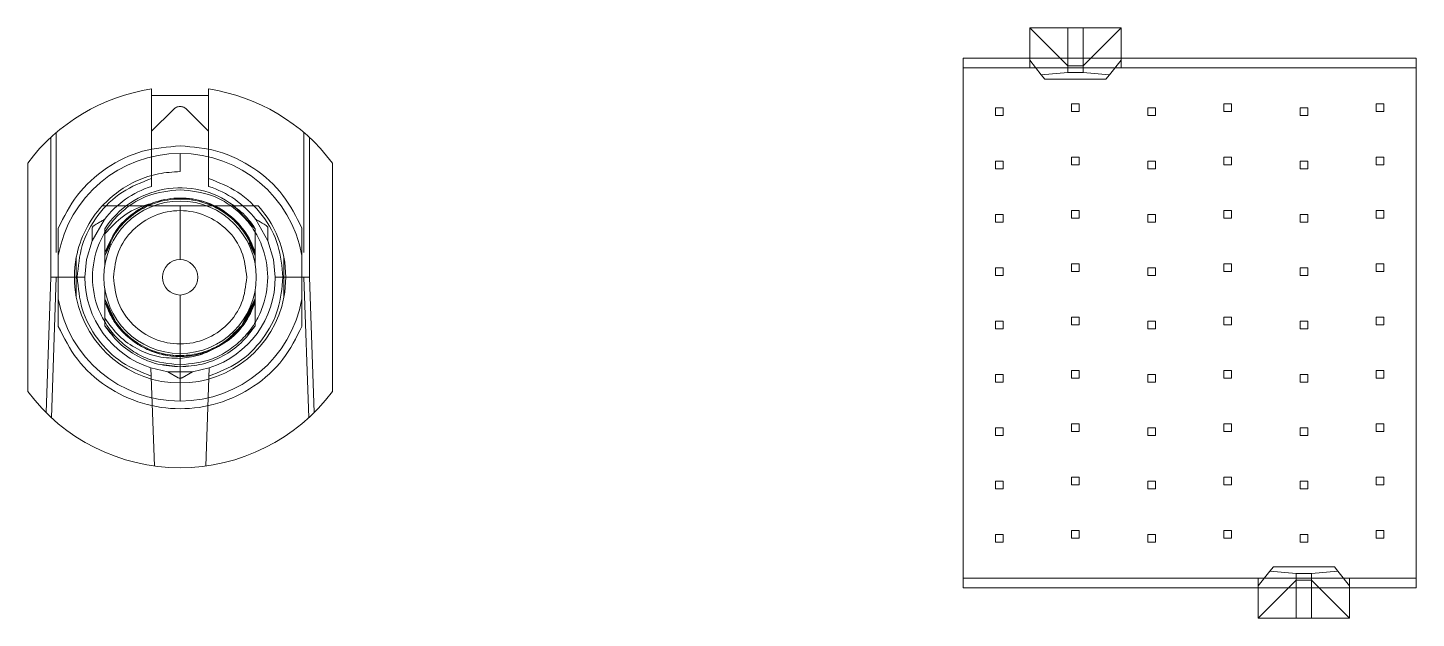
# Model space of a CAD drawing. Header units: millimetres. Extents: x -84 to 500, y -79 to 331.
# Drawn here: x 121.17 to 157.63, y 271.67 to 287.17 of the extents above; entities that cross this region are included whole.
import ezdxf
from ezdxf.lldxf.tags import DXFTag

# ---------------------------------------------------------------- set-up
doc = ezdxf.new("R2010")
doc.units = ezdxf.units.MM
tags = doc.linetypes.add('HIDDEN', pattern=[1.905, 1.27, -0.635]).pattern_tags.tags
tags[6:7] = [DXFTag(74, 4), DXFTag(75, 0), DXFTag(340, '0'), DXFTag(46, 1.0), DXFTag(50, 0.0), DXFTag(44, 0.0), DXFTag(45, 0.0)]
tags[4:5] = [DXFTag(74, 4), DXFTag(75, 0), DXFTag(340, '0'), DXFTag(46, 1.0), DXFTag(50, 0.0), DXFTag(44, 0.0), DXFTag(45, 0.0)]

msp = doc.modelspace()

# ---------------------------------------------------------------- linework, layer by layer
at = {"color": 7, "linetype": 'Continuous', "lineweight": 15}
for p, q in [((147.48, 287.17), (148.48, 287.17)), ((147.48, 287.17), (148.48, 286.17)), ((147.48, 286.32), (147.48, 287.17)), ((148.48, 287.17), (148.88, 287.17)), ((148.48, 287.17), (148.48, 286.17)), ((148.88, 286.17), (149.88, 287.17)), ((148.88, 287.17), (149.88, 287.17)), ((148.88, 286.17), (148.88, 287.17)), ((149.88, 287.17), (149.88, 286.32)), ((145.73, 286.37), (147.48, 286.37)), ((145.73, 286.37), (145.73, 286.12)), ((147.785, 285.939), (147.48, 286.32)), ((147.48, 286.12), (147.48, 286.32)), ((149.575, 285.939), (149.88, 286.32)), ((157.63, 286.37), (149.88, 286.37)), ((149.88, 286.32), (149.88, 286.12)), ((157.63, 286.37), (157.63, 286.12)), ((147.48, 286.12), (145.73, 286.12)), ((145.73, 286.12), (145.73, 272.72)), ((147.785, 285.939), (148.48, 286)), ((147.88, 285.82), (147.785, 285.939)), ((148.88, 286.17), (148.48, 286.17)), ((148.48, 286.17), (148.48, 286)), ((148.48, 286), (148.88, 286)), ((148.88, 286), (148.88, 286.17)), ((148.88, 286), (149.575, 285.939)), ((149.575, 285.939), (149.48, 285.82)), ((157.63, 286.12), (149.88, 286.12)), ((157.63, 272.72), (157.63, 286.12)), ((124.42, 285.563), (124.42, 285.395)), ((125.92, 285.563), (125.92, 285.395)), ((149.48, 285.82), (147.88, 285.82)), ((125.92, 285.395), (124.42, 285.395)), ((125.17, 283.87), (125.17, 283.395)), ((121.17, 283.62), (121.17, 277.62)), ((129.17, 277.62), (129.17, 283.62)), ((125.17, 281.085), (125.17, 282.495)), ((125.17, 277.845), (125.17, 280.155)), ((125.17, 277.845), (125.17, 277.37)), ((153.48, 272.52), (153.785, 272.901)), ((153.785, 272.901), (153.88, 273.02)), ((154.48, 272.84), (153.785, 272.901)), ((153.88, 273.02), (155.48, 273.02)), ((154.88, 272.84), (154.48, 272.84)), ((154.48, 272.84), (154.48, 272.67)), ((155.575, 272.901), (154.88, 272.84)), ((154.88, 272.67), (154.88, 272.84)), ((155.48, 273.02), (155.575, 272.901)), ((155.88, 272.52), (155.575, 272.901)), ((145.73, 272.72), (153.48, 272.72)), ((145.73, 272.72), (145.73, 272.47)), ((153.48, 272.47), (145.73, 272.47)), ((153.48, 272.52), (153.48, 272.72)), ((154.48, 272.67), (153.48, 271.67)), ((153.48, 271.67), (153.48, 272.52)), ((154.48, 272.67), (154.88, 272.67)), ((154.48, 272.67), (154.48, 271.67)), ((155.88, 271.67), (154.88, 272.67)), ((154.88, 271.67), (154.88, 272.67)), ((155.88, 272.72), (157.63, 272.72)), ((155.88, 272.72), (155.88, 272.52)), ((155.88, 272.52), (155.88, 271.67)), ((157.63, 272.47), (155.88, 272.47)), ((157.63, 272.47), (157.63, 272.72)), ((154.48, 271.67), (153.48, 271.67)), ((154.88, 271.67), (154.48, 271.67)), ((155.88, 271.67), (154.88, 271.67))]:
    msp.add_line(p, q, dxfattribs=at)
at = {"color": 7, "linetype": 'HIDDEN', "lineweight": 0}
for p, q in [((147.48, 286.37), (149.88, 286.37)), ((149.88, 286.12), (147.48, 286.12)), ((124.42, 283.214), (124.42, 285.395)), ((125.92, 285.395), (125.92, 283.214)), ((148.58, 285.17), (148.78, 285.17)), ((148.58, 284.97), (148.58, 285.17)), ((148.78, 284.97), (148.78, 285.17)), ((152.58, 284.97), (152.58, 285.17)), ((152.58, 285.17), (152.78, 285.17)), ((152.78, 284.97), (152.78, 285.17)), ((156.58, 284.97), (156.58, 285.17)), ((156.58, 285.17), (156.78, 285.17)), ((156.78, 284.97), (156.78, 285.17)), ((124.42, 284.455), (124.993, 285.028)), ((125.347, 285.028), (125.92, 284.455)), ((146.58, 285.07), (146.78, 285.07)), ((146.58, 284.87), (146.58, 285.07)), ((146.58, 284.87), (146.78, 284.87)), ((146.78, 285.07), (146.78, 284.87)), ((148.78, 284.97), (148.58, 284.97)), ((150.58, 284.87), (150.58, 285.07)), ((150.58, 285.07), (150.78, 285.07)), ((150.58, 284.87), (150.78, 284.87)), ((150.78, 285.07), (150.78, 284.87)), ((152.78, 284.97), (152.58, 284.97)), ((154.58, 284.87), (154.58, 285.07)), ((154.58, 285.07), (154.78, 285.07)), ((154.58, 284.87), (154.78, 284.87)), ((154.78, 285.07), (154.78, 284.87)), ((156.78, 284.97), (156.58, 284.97)), ((121.92, 284.42), (121.92, 281.27)), ((128.42, 281.27), (128.42, 284.42)), ((121.776, 280.62), (121.776, 284.291)), ((128.564, 284.291), (128.564, 280.62)), ((146.58, 283.47), (146.58, 283.67)), ((146.58, 283.67), (146.78, 283.67)), ((146.78, 283.67), (146.78, 283.47)), ((148.58, 283.77), (148.78, 283.77)), ((148.58, 283.57), (148.58, 283.77)), ((148.78, 283.57), (148.78, 283.77)), ((150.58, 283.67), (150.78, 283.67)), ((150.58, 283.47), (150.58, 283.67)), ((150.78, 283.67), (150.78, 283.47)), ((152.58, 283.57), (152.58, 283.77)), ((152.58, 283.77), (152.78, 283.77)), ((152.78, 283.57), (152.78, 283.77)), ((154.58, 283.47), (154.58, 283.67)), ((154.58, 283.67), (154.78, 283.67)), ((154.78, 283.67), (154.78, 283.47)), ((156.58, 283.57), (156.58, 283.77)), ((156.58, 283.77), (156.78, 283.77)), ((156.78, 283.57), (156.78, 283.77)), ((146.58, 283.47), (146.78, 283.47)), ((148.78, 283.57), (148.58, 283.57)), ((150.58, 283.47), (150.78, 283.47)), ((152.78, 283.57), (152.58, 283.57)), ((154.58, 283.47), (154.78, 283.47)), ((156.78, 283.57), (156.58, 283.57)), ((126.568, 282.509), (127.145, 281.894)), ((146.58, 282.07), (146.58, 282.27)), ((146.58, 282.27), (146.78, 282.27)), ((146.78, 282.27), (146.78, 282.07)), ((148.58, 282.17), (148.58, 282.37)), ((148.58, 282.37), (148.78, 282.37)), ((148.78, 282.17), (148.78, 282.37)), ((150.58, 282.27), (150.78, 282.27)), ((150.58, 282.07), (150.58, 282.27)), ((150.78, 282.27), (150.78, 282.07)), ((152.58, 282.17), (152.58, 282.37)), ((152.58, 282.37), (152.78, 282.37)), ((152.78, 282.17), (152.78, 282.37)), ((154.58, 282.07), (154.58, 282.27)), ((154.58, 282.27), (154.78, 282.27)), ((154.78, 282.27), (154.78, 282.07)), ((156.58, 282.17), (156.58, 282.37)), ((156.58, 282.37), (156.78, 282.37)), ((156.78, 282.17), (156.78, 282.37)), ((123.184, 282.139), (122.862, 281.58)), ((123.195, 281.894), (123.195, 280.935)), ((126.851, 281.843), (127.145, 281.271)), ((126.851, 281.843), (127.145, 281.271)), ((127.145, 281.894), (127.145, 281.271)), ((127.478, 281.58), (127.156, 282.139)), ((146.58, 282.07), (146.78, 282.07)), ((148.78, 282.17), (148.58, 282.17)), ((150.58, 282.07), (150.78, 282.07)), ((152.78, 282.17), (152.58, 282.17)), ((154.58, 282.07), (154.78, 282.07)), ((156.78, 282.17), (156.58, 282.17)), ((123.195, 281.621), (123.195, 281.271)), ((123.357, 281.586), (123.195, 281.271)), ((123.195, 281.186), (123.343, 281.499)), ((126.985, 281.525), (127.145, 281.186)), ((127.145, 281.271), (127.021, 281.512)), ((127.145, 280.935), (127.145, 281.186)), ((146.58, 280.67), (146.58, 280.87)), ((146.58, 280.87), (146.78, 280.87)), ((146.78, 280.87), (146.78, 280.67)), ((148.58, 280.97), (148.78, 280.97)), ((148.58, 280.77), (148.58, 280.97)), ((148.78, 280.77), (148.58, 280.77)), ((148.78, 280.77), (148.78, 280.97)), ((150.58, 280.67), (150.58, 280.87)), ((150.58, 280.87), (150.78, 280.87)), ((150.78, 280.87), (150.78, 280.67)), ((152.58, 280.77), (152.58, 280.97)), ((152.58, 280.97), (152.78, 280.97)), ((152.78, 280.77), (152.58, 280.77)), ((152.78, 280.77), (152.78, 280.97)), ((154.58, 280.67), (154.58, 280.87)), ((154.58, 280.87), (154.78, 280.87)), ((154.78, 280.87), (154.78, 280.67)), ((156.58, 280.77), (156.58, 280.97)), ((156.58, 280.97), (156.78, 280.97)), ((156.78, 280.77), (156.58, 280.77)), ((156.78, 280.77), (156.78, 280.97)), ((121.652, 277.067), (121.776, 280.62)), ((121.92, 280.62), (121.776, 280.62)), ((121.92, 280.62), (121.791, 276.934)), ((121.92, 280.62), (122.47, 280.62)), ((122.67, 280.62), (122.47, 280.62)), ((127.87, 280.62), (127.67, 280.62)), ((127.87, 280.62), (128.42, 280.62)), ((128.549, 276.934), (128.42, 280.62)), ((128.42, 280.62), (128.564, 280.62)), ((128.564, 280.62), (128.688, 277.067)), ((146.58, 280.67), (146.78, 280.67)), ((150.58, 280.67), (150.78, 280.67)), ((154.58, 280.67), (154.78, 280.67)), ((123.195, 280.305), (123.195, 279.547)), ((123.457, 279.497), (123.195, 280.054)), ((123.457, 279.497), (123.195, 280.054)), ((127.145, 280.054), (126.784, 279.349)), ((127.145, 280.054), (126.894, 279.522)), ((127.145, 280.054), (126.894, 279.522)), ((127.145, 280.054), (127.145, 280.305)), ((127.895, 280.096), (127.895, 280.096)), ((123.195, 279.969), (123.195, 279.346)), ((123.195, 279.969), (123.402, 279.566)), ((127.145, 279.969), (126.881, 279.455)), ((126.881, 279.455), (127.145, 279.969)), ((127.145, 279.969), (126.881, 279.455)), ((126.915, 279.522), (127.145, 279.969)), ((127.145, 279.346), (127.145, 279.969)), ((123.195, 279.346), (123.424, 279.073)), ((126.939, 279.101), (127.145, 279.346)), ((146.58, 279.27), (146.58, 279.47)), ((146.58, 279.47), (146.78, 279.47)), ((146.78, 279.47), (146.78, 279.27)), ((148.58, 279.57), (148.78, 279.57)), ((148.58, 279.37), (148.58, 279.57)), ((148.78, 279.37), (148.58, 279.37)), ((148.78, 279.37), (148.78, 279.57)), ((150.58, 279.27), (150.58, 279.47)), ((150.58, 279.47), (150.78, 279.47)), ((150.78, 279.47), (150.78, 279.27)), ((152.58, 279.37), (152.58, 279.57)), ((152.58, 279.57), (152.78, 279.57)), ((152.78, 279.37), (152.58, 279.37)), ((152.78, 279.37), (152.78, 279.57)), ((154.58, 279.27), (154.58, 279.47)), ((154.58, 279.47), (154.78, 279.47)), ((154.78, 279.47), (154.78, 279.27)), ((156.58, 279.37), (156.58, 279.57)), ((156.58, 279.57), (156.78, 279.57)), ((156.78, 279.37), (156.58, 279.37)), ((156.78, 279.37), (156.78, 279.57)), ((146.58, 279.27), (146.78, 279.27)), ((150.58, 279.27), (150.78, 279.27)), ((154.58, 279.27), (154.78, 279.27)), ((124.495, 275.666), (124.405, 278.24)), ((124.847, 278.141), (124.405, 278.24)), ((124.681, 278.331), (125.17, 278.27)), ((125.17, 278.27), (125.393, 278.298)), ((125.935, 278.24), (125.493, 278.141)), ((125.935, 278.24), (125.845, 275.666)), ((125.12, 277.983), (124.847, 278.141)), ((124.847, 278.141), (125.493, 278.141)), ((125.493, 278.141), (125.22, 277.983)), ((146.58, 277.87), (146.58, 278.07)), ((146.58, 278.07), (146.78, 278.07)), ((146.58, 277.87), (146.78, 277.87)), ((146.78, 278.07), (146.78, 277.87)), ((148.58, 278.17), (148.78, 278.17)), ((148.58, 277.97), (148.58, 278.17)), ((148.78, 277.97), (148.58, 277.97)), ((148.78, 277.97), (148.78, 278.17)), ((150.58, 278.07), (150.78, 278.07)), ((150.58, 277.87), (150.58, 278.07)), ((150.58, 277.87), (150.78, 277.87)), ((150.78, 278.07), (150.78, 277.87)), ((152.58, 277.97), (152.58, 278.17)), ((152.58, 278.17), (152.78, 278.17)), ((152.78, 277.97), (152.58, 277.97)), ((152.78, 277.97), (152.78, 278.17)), ((154.58, 277.87), (154.58, 278.07)), ((154.58, 278.07), (154.78, 278.07)), ((154.58, 277.87), (154.78, 277.87)), ((154.78, 278.07), (154.78, 277.87)), ((156.58, 277.97), (156.58, 278.17)), ((156.58, 278.17), (156.78, 278.17)), ((156.78, 277.97), (156.58, 277.97)), ((156.78, 277.97), (156.78, 278.17)), ((148.58, 276.77), (148.78, 276.77)), ((148.58, 276.57), (148.58, 276.77)), ((148.78, 276.57), (148.78, 276.77)), ((152.58, 276.57), (152.58, 276.77)), ((152.58, 276.77), (152.78, 276.77)), ((152.78, 276.57), (152.78, 276.77)), ((156.58, 276.57), (156.58, 276.77)), ((156.58, 276.77), (156.78, 276.77)), ((156.78, 276.57), (156.78, 276.77)), ((146.58, 276.47), (146.58, 276.67)), ((146.58, 276.67), (146.78, 276.67)), ((146.58, 276.47), (146.78, 276.47)), ((146.78, 276.67), (146.78, 276.47)), ((148.78, 276.57), (148.58, 276.57)), ((150.58, 276.67), (150.78, 276.67)), ((150.58, 276.47), (150.58, 276.67)), ((150.58, 276.47), (150.78, 276.47)), ((150.78, 276.67), (150.78, 276.47)), ((152.78, 276.57), (152.58, 276.57)), ((154.58, 276.47), (154.58, 276.67)), ((154.58, 276.67), (154.78, 276.67)), ((154.58, 276.47), (154.78, 276.47)), ((154.78, 276.67), (154.78, 276.47)), ((156.78, 276.57), (156.58, 276.57)), ((148.58, 275.37), (148.78, 275.37)), ((148.58, 275.17), (148.58, 275.37)), ((148.78, 275.17), (148.78, 275.37)), ((152.58, 275.17), (152.58, 275.37)), ((152.58, 275.37), (152.78, 275.37)), ((152.78, 275.17), (152.78, 275.37)), ((156.58, 275.17), (156.58, 275.37)), ((156.58, 275.37), (156.78, 275.37)), ((156.78, 275.17), (156.78, 275.37)), ((146.58, 275.07), (146.58, 275.27)), ((146.58, 275.27), (146.78, 275.27)), ((146.58, 275.07), (146.78, 275.07)), ((146.78, 275.27), (146.78, 275.07)), ((148.78, 275.17), (148.58, 275.17)), ((150.58, 275.07), (150.58, 275.27)), ((150.58, 275.27), (150.78, 275.27)), ((150.58, 275.07), (150.78, 275.07)), ((150.78, 275.27), (150.78, 275.07)), ((152.78, 275.17), (152.58, 275.17)), ((154.58, 275.27), (154.78, 275.27)), ((154.58, 275.07), (154.58, 275.27)), ((154.58, 275.07), (154.78, 275.07)), ((154.78, 275.27), (154.78, 275.07)), ((156.78, 275.17), (156.58, 275.17)), ((146.58, 273.67), (146.58, 273.87)), ((146.58, 273.87), (146.78, 273.87)), ((146.78, 273.87), (146.78, 273.67)), ((148.58, 273.97), (148.78, 273.97)), ((148.58, 273.77), (148.58, 273.97)), ((148.78, 273.77), (148.78, 273.97)), ((150.58, 273.67), (150.58, 273.87)), ((150.58, 273.87), (150.78, 273.87)), ((150.78, 273.87), (150.78, 273.67)), ((152.58, 273.77), (152.58, 273.97)), ((152.58, 273.97), (152.78, 273.97)), ((152.78, 273.77), (152.78, 273.97)), ((154.58, 273.87), (154.78, 273.87)), ((154.58, 273.67), (154.58, 273.87)), ((154.78, 273.87), (154.78, 273.67)), ((156.58, 273.77), (156.58, 273.97)), ((156.58, 273.97), (156.78, 273.97)), ((156.78, 273.77), (156.78, 273.97)), ((146.58, 273.67), (146.78, 273.67)), ((148.78, 273.77), (148.58, 273.77)), ((150.58, 273.67), (150.78, 273.67)), ((152.78, 273.77), (152.58, 273.77)), ((154.58, 273.67), (154.78, 273.67)), ((156.78, 273.77), (156.58, 273.77)), ((155.88, 272.72), (153.48, 272.72)), ((155.88, 272.47), (153.48, 272.47))]:
    msp.add_line(p, q, dxfattribs=at)
at = {"color": 7, "linetype": 'HIDDEN', "lineweight": 0, "flags": 128}
for points in [[(124.394, 282.549), (124.423, 282.553), (124.431, 282.553), (124.433, 282.553), (124.434, 282.552), (124.434, 282.552), (124.434, 282.552), (124.434, 282.552), (124.434, 282.552), (124.434, 282.552), (124.434, 282.552), (124.434, 282.552), (124.434, 282.552), (124.434, 282.553), (124.434, 282.553), (124.434, 282.553), (124.434, 282.553), (124.434, 282.553), (124.434, 282.553), (124.434, 282.553), (124.434, 282.552), (124.434, 282.552), (124.434, 282.552), (124.434, 282.552), (124.434, 282.552), (124.434, 282.552), (124.434, 282.552), (124.434, 282.552), (124.434, 282.552), (124.434, 282.551), (124.434, 282.551), (124.431, 282.548), (124.301, 282.484), (124.138, 282.397)], [(123.195, 281.894), (123.195, 281.894)], [(123.195, 281.894), (123.195, 281.894)], [(123.195, 281.894), (123.195, 281.894)], [(123.195, 281.894), (123.195, 281.894)], [(123.195, 281.894), (123.195, 281.894)], [(123.195, 281.894), (123.195, 281.894)], [(123.195, 281.894), (123.195, 281.894)], [(123.195, 281.894), (123.195, 281.894)], [(127.145, 281.894), (127.145, 281.894)], [(122.67, 280.62), (122.714, 281.086), (122.862, 281.58)], [(127.478, 281.58), (127.626, 281.086), (127.67, 280.62)], [(127.145, 281.186), (127.145, 281.186)], [(127.145, 281.186), (127.145, 281.186)], [(127.145, 281.186), (127.145, 281.186)], [(127.145, 281.186), (127.145, 281.186)], [(127.145, 281.186), (127.145, 281.186)], [(123.195, 280.935), (123.195, 280.935)], [(123.195, 280.305), (123.195, 280.305)], [(127.145, 280.054), (127.145, 280.054)], [(127.145, 280.054), (127.145, 280.054)], [(127.145, 280.054), (127.145, 280.054)], [(127.145, 280.054), (127.145, 280.054)], [(127.145, 280.054), (127.145, 280.054)], [(127.145, 280.054), (127.145, 280.054)], [(127.145, 280.054), (127.145, 280.054)], [(127.145, 280.054), (127.145, 280.054)], [(123.195, 279.346), (123.195, 279.346)], [(123.195, 279.346), (123.195, 279.346)], [(123.195, 279.346), (123.195, 279.346)], [(123.195, 279.346), (123.195, 279.346)], [(123.195, 279.346), (123.195, 279.346)], [(123.195, 279.346), (123.195, 279.346)], [(123.195, 279.346), (123.195, 279.346)], [(123.391, 279.593), (123.391, 279.593)], [(127.145, 279.346), (127.145, 279.346)], [(124.143, 278.841), (124.143, 278.841)]]:
    msp.add_lwpolyline(points, dxfattribs=at)
at = {"color": 7, "linetype": 'HIDDEN', "lineweight": 0}
msp.add_circle((125.17, 280.62), 2, dxfattribs=at)
at = {"color": 7, "linetype": 'Continuous', "lineweight": 15}
for radius, start, end in [(5, 98.6269, 143.1301), (5, 36.8699, 81.3731), (3.25, 90, 169.9367), (3.25, 10.0633, 90), (2.775, 137.4934, 169.1071), (2.775, 10.8932, 42.5066), (2.775, 169.1067, 190.8938), (2.775, 349.1068, 10.8929), (0.465, 90, 270), (0.465, 270, 90), (3.25, 190.0633, 270), (2.775, 190.8929, 270), (2.775, 270, 349.1071), (3.25, 270, 349.9367), (5, 216.8699, 323.1301)]:
    msp.add_arc((125.17, 280.62), radius, start, end, dxfattribs=at)
at = {"color": 7, "linetype": 'HIDDEN', "lineweight": 0}
for radius, start, end in [(2.5, 107.4576, 142.5798), (2.35, 53.5058, 147.1851), (2.5, 37.4202, 72.5424), (2.5, 180, 252.1843), (2.5, 287.8157, 0)]:
    msp.add_arc((125.17, 280.62), radius, start, end, dxfattribs=at)
for points in [[(124.993, 285.028), (125.019, 285.049), (125.071, 285.09), (125.17, 285.107), (125.269, 285.09), (125.321, 285.049), (125.347, 285.028)], [(123.42, 280.62), (123.446, 280.849), (123.499, 281.307), (123.904, 281.89), (124.482, 282.279), (125.17, 282.416), (125.858, 282.279), (126.436, 281.89), (126.841, 281.307), (126.894, 280.849), (126.92, 280.62)], [(127.145, 281.186), (127.097, 281.325), (127, 281.604), (126.821, 281.838), (126.732, 281.955)], [(126.92, 280.62), (126.894, 280.391), (126.841, 279.933), (126.436, 279.35), (125.858, 278.961), (125.17, 278.824), (124.482, 278.961), (123.904, 279.35), (123.499, 279.933), (123.446, 280.391), (123.42, 280.62)], [(123.195, 279.346), (123.313, 279.19), (123.548, 278.876), (124.035, 278.538), (124.583, 278.312), (124.974, 278.284), (125.17, 278.27)], [(125.17, 278.27), (125.366, 278.284), (125.757, 278.312), (126.305, 278.538), (126.792, 278.876), (127.027, 279.19), (127.145, 279.346)], [(125.22, 277.983), (125.212, 277.98), (125.196, 277.972), (125.17, 277.969), (125.144, 277.972), (125.128, 277.98), (125.12, 277.983)]]:
    msp.add_open_spline(points, degree=3, dxfattribs=at)
at = {"color": 7, "linetype": 'Continuous', "lineweight": 15}
for points, knots in [([(121.97, 281.909), (122.121, 282.209), (122.43, 282.822), (123.215, 283.52), (124.157, 283.986), (124.841, 284.042), (125.176, 284.07)], [0, 0, 0, 0, 0.24439, 0.5, 0.75561, 1, 1, 1, 1]), ([(125.176, 284.07), (125.51, 284.041), (126.192, 283.983), (127.129, 283.517), (127.911, 282.82), (128.219, 282.208), (128.37, 281.909)], [0, 0, 0, 0, 0.244424, 0.5, 0.755576, 1, 1, 1, 1]), ([(125.17, 283.395), (124.978, 283.384), (124.595, 283.361), (124.046, 283.176), (123.538, 282.896), (123.262, 282.629), (123.124, 282.495)], [0, 0, 0, 0, 0.2500002, 0.5000003, 0.7500002, 1, 1, 1, 1]), ([(125.17, 282.495), (124.975, 282.495), (124.471, 282.495), (123.789, 282.495), (123.34, 282.495), (123.124, 282.495)], [0, 0, 0, 0, 0.246526, 0.63814, 1, 1, 1, 1]), ([(127.216, 282.495), (126.778, 282.495), (126.175, 282.495), (125.386, 282.495), (125.17, 282.495)], [0, 0, 0, 0, 0.725757, 1, 1, 1, 1]), ([(121.97, 281.909), (121.97, 281.775), (121.97, 281.601), (121.97, 281.407), (121.97, 281.326), (121.97, 281.272), (121.97, 281.233), (121.97, 281.206), (121.97, 281.192), (121.97, 281.188), (121.97, 281.188), (121.97, 281.188)], [0, 0, 0, 0, 0.52193, 0.674707, 0.779637, 0.851731, 0.901665, 0.954566, 0.975881, 0.993094, 1, 1, 1, 1]), ([(128.37, 281.909), (128.37, 281.775), (128.37, 281.601), (128.37, 281.407), (128.37, 281.326), (128.37, 281.272), (128.37, 281.233), (128.37, 281.206), (128.37, 281.192), (128.37, 281.188), (128.37, 281.188), (128.37, 281.188)], [0, 0, 0, 0, 0.5219302, 0.6747067, 0.7796367, 0.8517307, 0.9016652, 0.9545658, 0.9758811, 0.9930943, 1, 1, 1, 1]), ([(121.97, 281.188), (121.97, 281.012), (121.97, 280.66), (121.97, 280.266), (121.97, 280.074), (121.97, 280.052)], [0, 0, 0, 0, 0.4691002, 0.9396132, 1, 1, 1, 1]), ([(122.445, 281.144), (122.445, 280.854), (122.445, 280.501), (122.445, 280.157), (122.445, 280.096)], [0, 0, 0, 0, 0.821497, 1, 1, 1, 1]), ([(127.895, 280.096), (127.895, 280.386), (127.895, 280.739), (127.895, 281.083), (127.895, 281.144)], [0, 0, 0, 0, 0.821486, 1, 1, 1, 1]), ([(128.37, 281.188), (128.37, 281.012), (128.37, 280.66), (128.37, 280.266), (128.37, 280.074), (128.37, 280.052)], [0, 0, 0, 0, 0.4691, 0.939613, 1, 1, 1, 1]), ([(121.97, 280.052), (121.97, 280.052), (121.97, 280.05), (121.97, 280.039), (121.97, 279.995), (121.97, 279.799), (121.97, 279.565), (121.97, 279.369), (121.97, 279.331)], [0, 0, 0, 0, 0.016929, 0.039301, 0.081695, 0.236198, 0.852157, 1, 1, 1, 1]), ([(128.37, 280.052), (128.37, 280.052), (128.37, 280.05), (128.37, 280.039), (128.37, 279.995), (128.37, 279.799), (128.37, 279.565), (128.37, 279.369), (128.37, 279.331)], [0, 0, 0, 0, 0.016929, 0.039301, 0.081695, 0.236198, 0.852157, 1, 1, 1, 1]), ([(128.37, 279.331), (128.219, 279.032), (127.91, 278.42), (127.127, 277.718), (126.187, 277.269), (125.17, 277.121), (124.153, 277.269), (123.213, 277.718), (122.43, 278.42), (122.121, 279.032), (121.97, 279.331)], [0, 0, 0, 0, 0.122204, 0.25, 0.377796, 0.5, 0.622204, 0.75, 0.877796, 1, 1, 1, 1])]:
    msp.add_open_spline(points, degree=3, knots=knots, dxfattribs=at)
at = {"color": 7, "linetype": 'HIDDEN', "lineweight": 0}
for points, knots in [([(122.47, 280.62), (122.496, 280.903), (122.549, 281.483), (122.977, 282.269), (123.613, 282.898), (124.156, 283.11), (124.42, 283.214)], [0, 0, 0, 0, 0.243392, 0.5, 0.756608, 1, 1, 1, 1]), ([(124.42, 283.214), (124.42, 283.186), (124.42, 283.131), (124.42, 283.063), (124.42, 283.013), (124.42, 283.008), (124.42, 283.005)], [0, 0, 0, 0, 0.25862, 0.513617, 0.75609, 1, 1, 1, 1]), ([(125.92, 283.214), (126.184, 283.11), (126.727, 282.898), (127.363, 282.269), (127.791, 281.483), (127.844, 280.903), (127.87, 280.62)], [0, 0, 0, 0, 0.243392, 0.5, 0.756608, 1, 1, 1, 1]), ([(125.92, 283.214), (125.92, 283.186), (125.92, 283.131), (125.92, 283.063), (125.92, 283.014), (125.92, 283.008), (125.92, 283.005)], [0, 0, 0, 0, 0.258105, 0.512595, 0.755594, 1, 1, 1, 1]), ([(125.17, 278.32), (124.881, 278.351), (124.434, 278.399), (123.898, 278.685), (123.533, 278.982), (123.234, 279.348), (122.956, 279.884), (122.814, 280.62), (122.956, 281.356), (123.233, 281.892), (123.532, 282.258), (123.898, 282.555), (124.434, 282.841), (124.881, 282.889), (125.17, 282.92)], [0, 0, 0, 0, 0.119721, 0.184824, 0.25, 0.315102, 0.380279, 0.5, 0.619721, 0.684824, 0.75, 0.815102, 0.880279, 1, 1, 1, 1]), ([(126.389, 282.305), (126.201, 282.416), (125.826, 282.638), (125.169, 282.732), (124.519, 282.632), (123.933, 282.332), (123.455, 281.871), (123.282, 281.471), (123.195, 281.271)], [0, 0, 0, 0, 0.1666667, 0.3333333, 0.5, 0.6666666, 0.8333333, 1, 1, 1, 1]), ([(126.7, 281.995), (126.601, 282.105), (126.357, 282.375), (125.818, 282.628), (125.171, 282.735), (124.518, 282.631), (123.934, 282.332), (123.455, 281.871), (123.282, 281.471), (123.195, 281.271)], [0, 0, 0, 0, 0.101378, 0.251148, 0.400918, 0.550689, 0.700459, 0.85023, 1, 1, 1, 1]), ([(123.195, 281.271), (123.282, 281.471), (123.455, 281.871), (123.934, 282.332), (124.518, 282.631), (125.171, 282.735), (125.817, 282.627), (126.33, 282.393), (126.554, 282.148), (126.631, 282.064)], [0, 0, 0, 0, 0.153218, 0.306436, 0.459655, 0.612873, 0.766091, 0.919309, 1, 1, 1, 1]), ([(123.195, 281.271), (123.282, 281.471), (123.455, 281.871), (123.934, 282.332), (124.518, 282.631), (125.171, 282.735), (125.818, 282.628), (126.361, 282.373), (126.608, 282.098), (126.71, 281.985)], [0, 0, 0, 0, 0.149287, 0.298575, 0.447862, 0.59715, 0.746437, 0.895724, 1, 1, 1, 1]), ([(123.195, 281.271), (123.282, 281.471), (123.455, 281.871), (123.934, 282.332), (124.518, 282.631), (125.171, 282.734), (125.819, 282.629), (126.401, 282.348), (126.678, 282.035), (126.81, 281.885)], [0, 0, 0, 0, 0.144563, 0.289127, 0.43369, 0.578253, 0.722817, 0.86738, 1, 1, 1, 1]), ([(127.145, 281.271), (127.058, 281.471), (126.885, 281.871), (126.406, 282.332), (125.822, 282.631), (125.17, 282.734), (124.518, 282.631), (123.933, 282.332), (123.455, 281.871), (123.282, 281.471), (123.195, 281.271)], [0, 0, 0, 0, 0.1249999, 0.2499999, 0.3749998, 0.4999998, 0.6249998, 0.7499998, 0.8749999, 1, 1, 1, 1]), ([(123.195, 281.186), (123.276, 281.393), (123.438, 281.807), (123.914, 282.289), (124.506, 282.603), (125.17, 282.71), (125.834, 282.603), (126.426, 282.289), (126.902, 281.807), (127.064, 281.393), (127.145, 281.186)], [0, 0, 0, 0, 0.125, 0.25, 0.375, 0.5, 0.625, 0.75, 0.875, 1, 1, 1, 1]), ([(123.195, 281.186), (123.276, 281.393), (123.438, 281.807), (123.914, 282.289), (124.506, 282.603), (125.17, 282.71), (125.834, 282.603), (126.426, 282.289), (126.902, 281.807), (127.064, 281.393), (127.145, 281.186)], [0, 0, 0, 0, 0.125, 0.25, 0.375, 0.5, 0.625, 0.75, 0.875, 1, 1, 1, 1]), ([(123.195, 281.186), (123.276, 281.393), (123.438, 281.807), (123.914, 282.289), (124.506, 282.603), (125.17, 282.71), (125.834, 282.603), (126.426, 282.289), (126.902, 281.807), (127.064, 281.393), (127.145, 281.186)], [0, 0, 0, 0, 0.125, 0.25, 0.375, 0.5, 0.625, 0.75, 0.875, 1, 1, 1, 1]), ([(125.17, 282.92), (125.459, 282.889), (125.906, 282.841), (126.442, 282.555), (126.807, 282.258), (127.106, 281.892), (127.384, 281.356), (127.526, 280.62), (127.384, 279.884), (127.107, 279.348), (126.808, 278.982), (126.442, 278.685), (125.906, 278.399), (125.459, 278.351), (125.17, 278.32)], [0, 0, 0, 0, 0.119721, 0.184824, 0.25, 0.315102, 0.380279, 0.5, 0.619721, 0.684824, 0.75, 0.815102, 0.880279, 1, 1, 1, 1]), ([(123.195, 281.759), (123.348, 281.926), (123.653, 282.26), (124.106, 282.474), (124.358, 282.54), (124.394, 282.549)], [0, 0, 0, 0, 0.461832, 0.924144, 1, 1, 1, 1]), ([(126.732, 281.955), (126.645, 282.047), (126.544, 282.155), (126.43, 282.259), (126.411, 282.281), (126.407, 282.288), (126.406, 282.29), (126.406, 282.291), (126.407, 282.292), (126.407, 282.292)], [0, 0, 0, 0, 0.805359, 0.945967, 0.982692, 0.993233, 0.996919, 0.998502, 1, 1, 1, 1]), ([(126.407, 282.292), (126.569, 282.15), (126.895, 281.867), (127.062, 281.47), (127.145, 281.271)], [0, 0, 0, 0, 0.5, 1, 1, 1, 1]), ([(127.145, 281.894), (127.031, 282.055), (126.866, 282.289), (126.63, 282.446), (126.557, 282.495)], [0, 0, 0, 0, 0.690816, 1, 1, 1, 1]), ([(122.862, 281.895), (122.862, 281.904), (122.864, 281.921), (122.874, 281.946), (122.89, 281.967), (122.904, 281.977), (122.912, 281.982)], [0, 0, 0, 0, 0.250801, 0.5, 0.7492, 1, 1, 1, 1]), ([(122.862, 281.895), (122.862, 281.813), (122.862, 281.705), (122.862, 281.608), (122.862, 281.583), (122.862, 281.581), (122.862, 281.58)], [0, 0, 0, 0, 0.638677, 0.843739, 0.924999, 1, 1, 1, 1]), ([(123.184, 282.139), (123.183, 282.139), (123.181, 282.137), (123.16, 282.125), (123.108, 282.095), (123.021, 282.045), (122.95, 282.004), (122.912, 281.982)], [0, 0, 0, 0, 0.074114, 0.154923, 0.35991, 0.65372, 1, 1, 1, 1]), ([(126.631, 282.064), (126.708, 281.995), (126.946, 281.78), (127.065, 281.477), (127.145, 281.271)], [0, 0, 0, 0, 0.321279, 1, 1, 1, 1]), ([(127.428, 281.982), (127.357, 282.023), (127.263, 282.077), (127.18, 282.125), (127.159, 282.137), (127.157, 282.139), (127.156, 282.139)], [0, 0, 0, 0, 0.638721, 0.843752, 0.925004, 1, 1, 1, 1]), ([(127.428, 281.982), (127.436, 281.977), (127.45, 281.967), (127.466, 281.946), (127.476, 281.921), (127.478, 281.904), (127.478, 281.895)], [0, 0, 0, 0, 0.250801, 0.5, 0.7492, 1, 1, 1, 1]), ([(127.478, 281.895), (127.478, 281.813), (127.478, 281.705), (127.478, 281.608), (127.478, 281.583), (127.478, 281.581), (127.478, 281.58)], [0, 0, 0, 0, 0.638718, 0.843747, 0.925001, 1, 1, 1, 1]), ([(123.195, 281.186), (123.195, 281.186), (123.195, 281.187), (123.195, 281.194), (123.195, 281.221), (123.195, 281.249), (123.195, 281.271)], [0, 0, 0, 0, 0.068911, 0.145477, 0.344961, 1, 1, 1, 1]), ([(123.195, 281.186), (123.195, 281.186), (123.195, 281.187), (123.195, 281.194), (123.195, 281.221), (123.195, 281.249), (123.195, 281.271)], [0, 0, 0, 0, 0.06884, 0.145314, 0.344679, 1, 1, 1, 1]), ([(127.145, 281.271), (127.145, 281.249), (127.145, 281.221), (127.145, 281.194), (127.145, 281.187), (127.145, 281.186), (127.145, 281.186)], [0, 0, 0, 0, 0.659471, 0.855328, 0.930516, 1, 1, 1, 1]), ([(122.47, 280.62), (122.496, 280.338), (122.548, 279.759), (122.974, 278.974), (123.608, 278.345), (124.149, 278.132), (124.412, 278.028)], [0, 0, 0, 0, 0.2434225, 0.5, 0.7565775, 1, 1, 1, 1]), ([(125.928, 278.028), (126.191, 278.132), (126.732, 278.345), (127.366, 278.974), (127.792, 279.759), (127.844, 280.338), (127.87, 280.62)], [0, 0, 0, 0, 0.243423, 0.5, 0.756577, 1, 1, 1, 1]), ([(123.195, 279.969), (123.195, 279.991), (123.195, 280.019), (123.195, 280.046), (123.195, 280.053), (123.195, 280.054), (123.195, 280.054)], [0, 0, 0, 0, 0.659295, 0.855253, 0.930497, 1, 1, 1, 1]), ([(123.195, 279.969), (123.195, 279.991), (123.195, 280.019), (123.195, 280.046), (123.195, 280.053), (123.195, 280.054), (123.195, 280.054)], [0, 0, 0, 0, 0.6595874, 0.8554208, 0.9305688, 1, 1, 1, 1]), ([(126.784, 279.349), (126.656, 279.21), (126.4, 278.934), (125.891, 278.67), (125.337, 278.546), (124.769, 278.579), (124.23, 278.764), (123.765, 279.088), (123.394, 279.524), (123.261, 279.878), (123.195, 280.054)], [0, 0, 0, 0, 0.125, 0.25, 0.375001, 0.500001, 0.625001, 0.750001, 0.875, 1, 1, 1, 1]), ([(127.145, 280.054), (127.067, 279.844), (126.924, 279.458), (126.62, 279.183), (126.481, 279.057)], [0, 0, 0, 0, 0.544504, 1, 1, 1, 1]), ([(127.145, 280.054), (127.145, 280.054), (127.145, 280.053), (127.145, 280.046), (127.145, 280.019), (127.145, 279.991), (127.145, 279.969)], [0, 0, 0, 0, 0.0688677, 0.1454157, 0.3449093, 1, 1, 1, 1]), ([(127.145, 280.054), (127.145, 280.054), (127.145, 280.053), (127.145, 280.046), (127.145, 280.019), (127.145, 279.991), (127.145, 279.969)], [0, 0, 0, 0, 0.068948, 0.145582, 0.345171, 1, 1, 1, 1]), ([(123.195, 279.969), (123.25, 279.832), (123.359, 279.557), (123.629, 279.201), (123.963, 278.907), (124.352, 278.691), (124.778, 278.562), (125.221, 278.526), (125.664, 278.58), (125.938, 278.692), (126.075, 278.748)], [0, 0, 0, 0, 0.125, 0.25, 0.375, 0.5, 0.625, 0.75, 0.875, 1, 1, 1, 1]), ([(127.145, 279.969), (127.058, 279.769), (126.885, 279.369), (126.406, 278.908), (125.822, 278.609), (125.17, 278.506), (124.518, 278.609), (123.933, 278.908), (123.455, 279.369), (123.282, 279.769), (123.195, 279.969)], [0, 0, 0, 0, 0.125, 0.25, 0.375, 0.5, 0.625, 0.75, 0.875, 1, 1, 1, 1]), ([(125.999, 278.737), (126.132, 278.797), (126.465, 278.944), (126.883, 279.373), (127.058, 279.771), (127.145, 279.969)], [0, 0, 0, 0, 0.252266, 0.626133, 1, 1, 1, 1]), ([(127.145, 279.969), (127.062, 279.765), (126.923, 279.421), (126.645, 279.177), (126.532, 279.077)], [0, 0, 0, 0, 0.59211, 1, 1, 1, 1]), ([(123.195, 279.547), (123.312, 279.384), (123.545, 279.061), (124.038, 278.72), (124.589, 278.506), (124.977, 278.496), (125.17, 278.491)], [0, 0, 0, 0, 0.255054, 0.506739, 0.755054, 1, 1, 1, 1]), ([(126.075, 278.748), (126.209, 278.83), (126.476, 278.994), (126.681, 279.231), (126.784, 279.349)], [0, 0, 0, 0, 0.502467, 1, 1, 1, 1]), ([(126.075, 278.748), (125.932, 278.68), (125.645, 278.543), (125.329, 278.508), (125.17, 278.491)], [0, 0, 0, 0, 0.497063, 1, 1, 1, 1])]:
    msp.add_open_spline(points, degree=3, knots=knots, dxfattribs=at)

doc.saveas('drawing.dxf')
